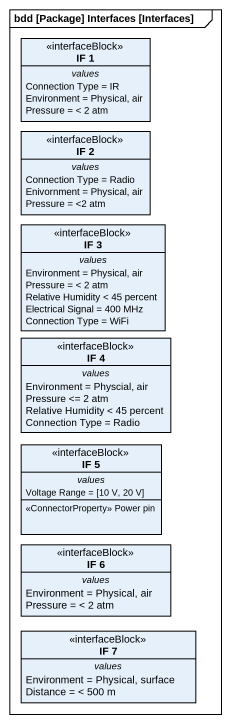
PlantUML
@startuml
mainframe bdd [Package] Interfaces [Interfaces]
hide circle
hide empty members
class "IF 1" as IF_1 <<interfaceBlock>> {
  -- values --
  Connection Type = IR
  Environment = Physical, air
  Pressure = < 2 atm
}
class "IF 2" as IF_2 <<interfaceBlock>> {
  -- values --
  Connection Type = Radio
  Enivornment = Physical, air
  Pressure = <2 atm
}
class "IF 3" as IF_3 <<interfaceBlock>> {
  -- values --
  Environment = Physical, air
  Pressure = < 2 atm
  Relative Humidity < 45 percent
  Electrical Signal = 400 MHz
  Connection Type = WiFi
}
class "IF 4" as IF_4 <<interfaceBlock>> {
  -- values --
  Environment = Physcial, air
  Pressure <= 2 atm
  Relative Humidity < 45 percent
  Connection Type = Radio
}
class "IF 5" as IF_5 <<interfaceBlock>> {
  -- values --
  Voltage Range = [10 V, 20 V]
  --
  <<ConnectorProperty>> Power pin
}
class "IF 6" as IF_6 <<interfaceBlock>> {
  -- values --
  Environment = Physical, air
  Pressure = < 2 atm
}
class "IF 7" as IF_7 <<interfaceBlock>> {
  -- values --
  Environment = Physical, surface
  Distance = < 500 m
}
@enduml
